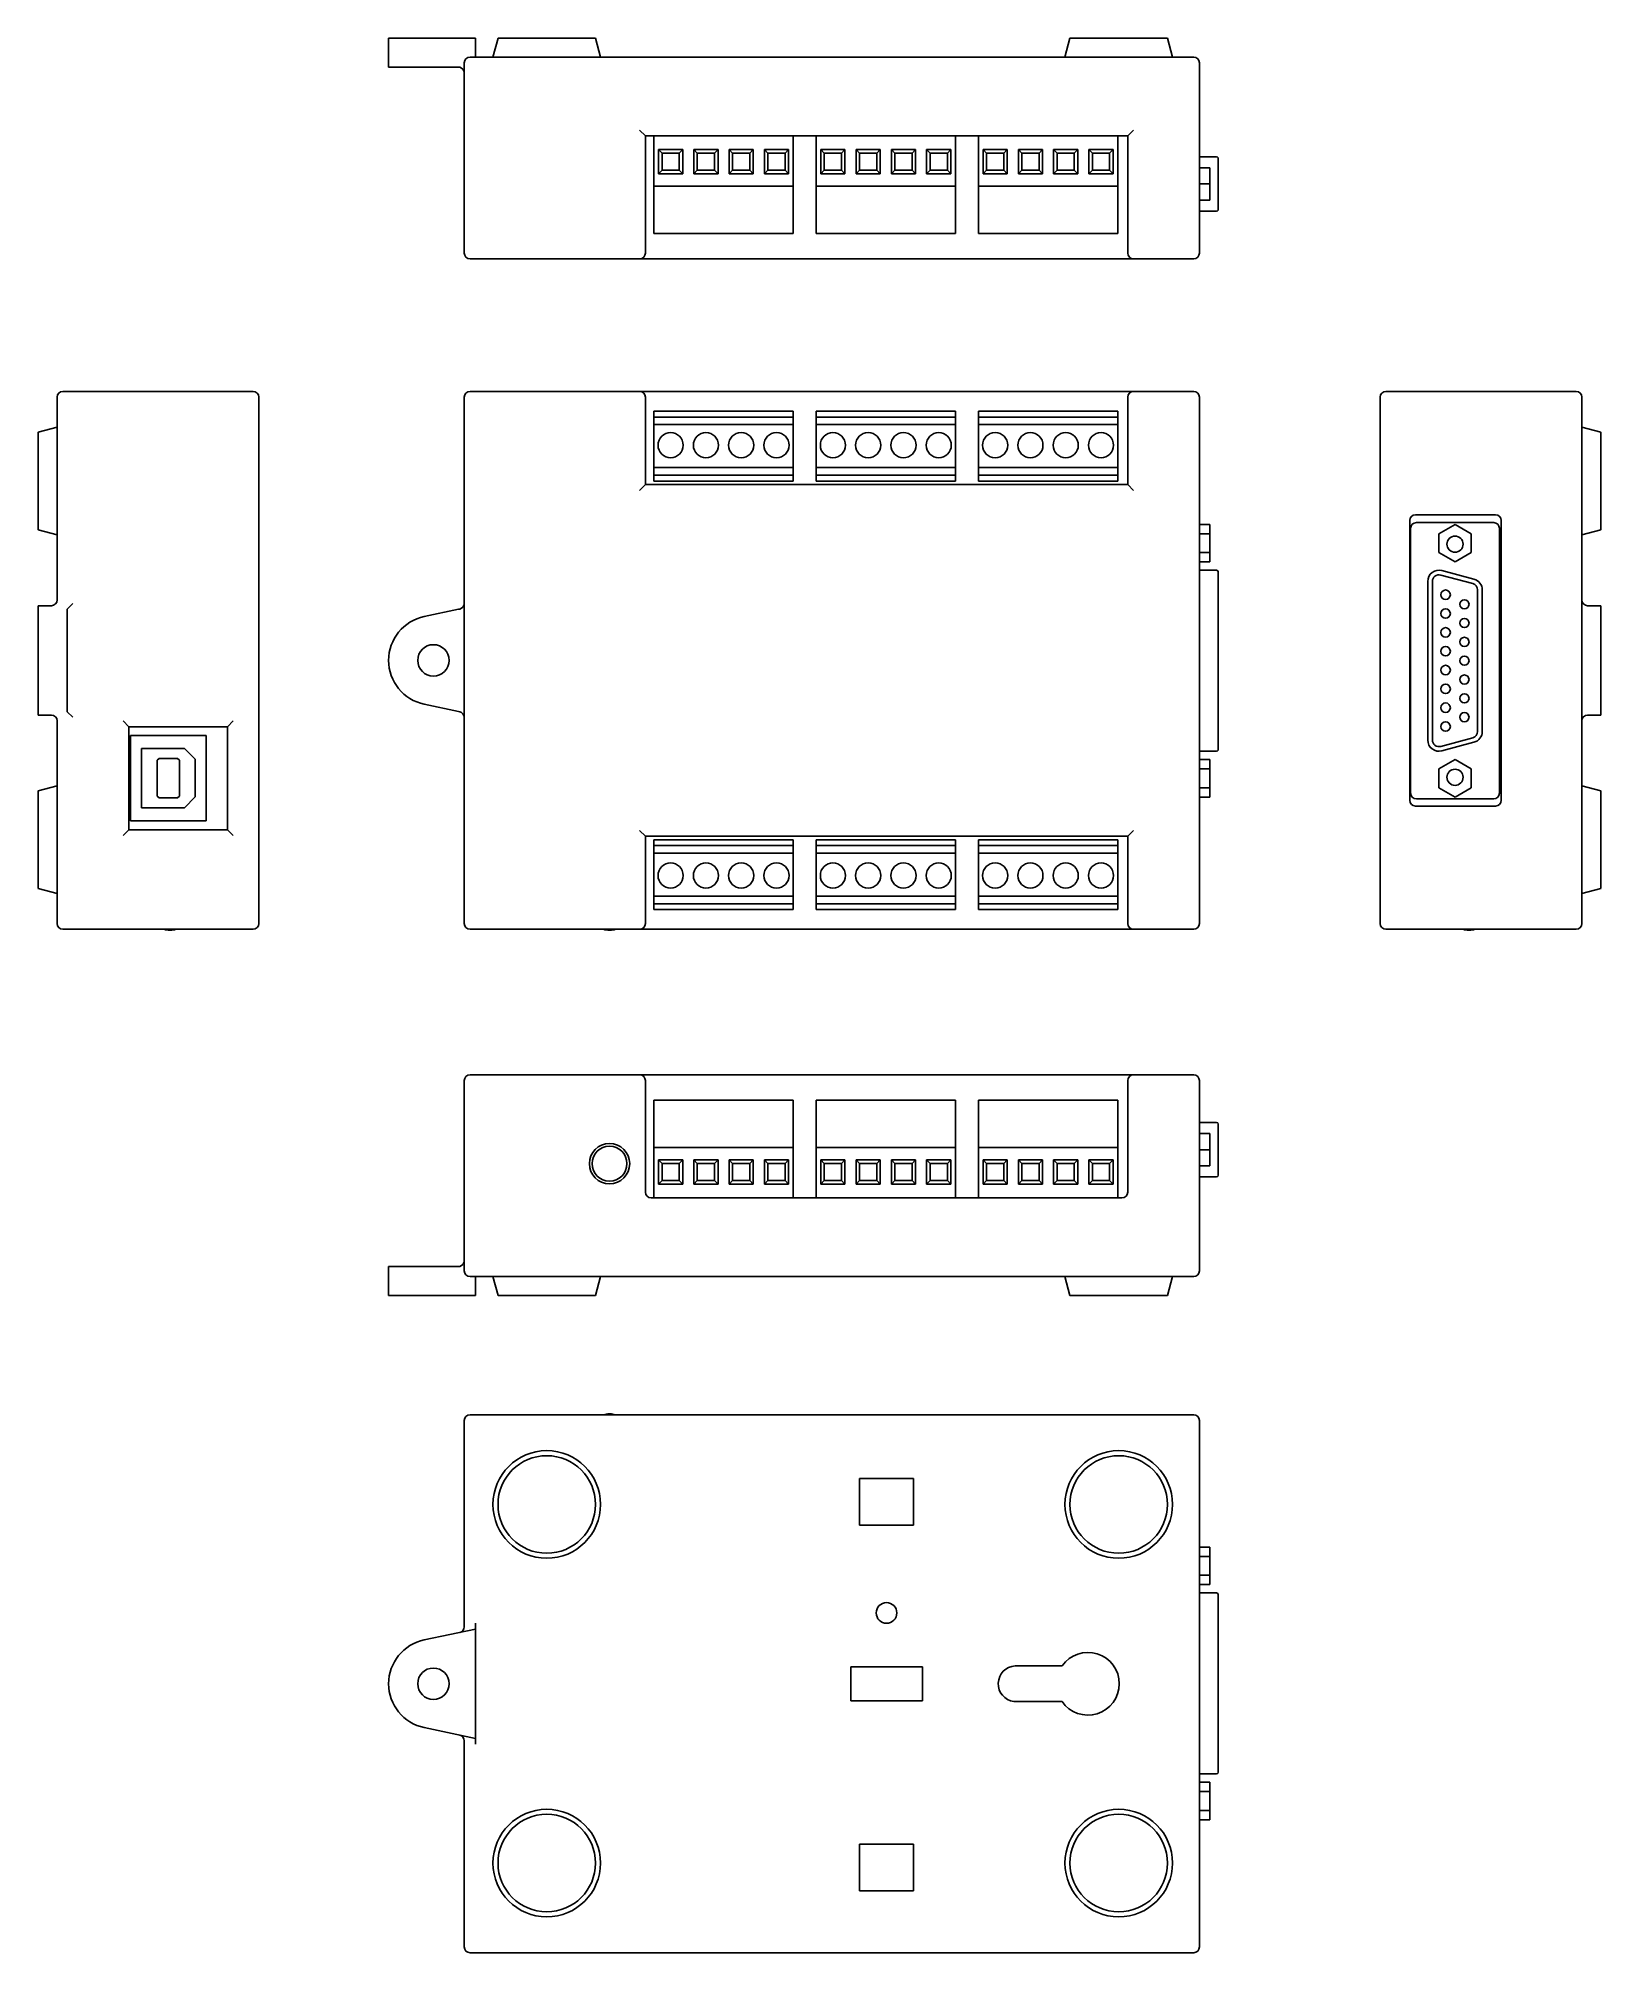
# Model space of a CAD drawing. Extents: x 6.4 to 15.1, y 1.3 to 12.
import ezdxf

# ---------------------------------------------------------------- set-up
doc = ezdxf.new("R2010")
doc.units = 0
doc.header["$MEASUREMENT"] = 0
doc.layers.get('0').update_dxf_attribs({"linetype": 'CONTINUOUS'})

msp = doc.modelspace()

# ---------------------------------------------------------------- linework, layer by layer
at = {"color": 7, "linetype": 'CONTINUOUS'}
for p, q in [((8.362436, 11.984712), (8.560895, 11.984712)), ((8.362436, 11.984712), (8.362436, 11.823712)), ((8.560895, 11.984712), (8.847436, 11.984712)), ((8.847436, 11.911712), (8.847436, 11.984712)), ((8.97257, 11.984712), (8.944436, 11.879712)), ((8.97257, 11.984712), (9.244436, 11.984712)), ((9.244436, 11.984712), (9.516301, 11.984712)), ((9.544436, 11.879712), (9.516301, 11.984712)), ((12.16257, 11.984712), (12.134436, 11.879712)), ((12.16257, 11.984712), (12.434436, 11.984712)), ((12.434436, 11.984712), (12.706301, 11.984712)), ((12.734436, 11.879712), (12.706301, 11.984712)), ((8.816436, 11.879712), (12.852436, 11.879712)), ((8.847436, 11.911712), (8.847436, 11.879712)), ((8.362436, 11.823712), (8.560895, 11.823712)), ((8.560895, 11.823712), (8.752436, 11.823712)), ((8.784436, 10.786712), (8.784436, 11.847712)), ((12.884436, 11.847712), (12.884436, 10.786712)), ((9.762436, 11.472712), (9.794436, 11.440712)), ((12.484436, 11.440712), (9.794436, 11.440712)), ((9.794436, 11.440712), (9.794436, 10.786712)), ((9.841436, 11.440712), (9.841436, 11.160712)), ((10.619436, 11.440712), (10.619436, 11.160712)), ((10.746436, 11.440712), (10.746436, 11.160712)), ((11.524436, 11.440712), (11.524436, 11.160712)), ((11.651436, 11.440712), (11.651436, 11.160712)), ((12.429436, 11.440712), (12.429436, 11.160712)), ((12.516436, 11.472712), (12.484436, 11.440712)), ((12.484436, 10.786712), (12.484436, 11.440712)), ((10.002736, 11.363712), (9.867736, 11.363712)), ((9.887321, 11.344127), (9.867736, 11.363712)), ((9.867736, 11.363712), (9.867736, 11.228712)), ((9.983151, 11.344127), (9.887321, 11.344127)), ((9.887321, 11.344127), (9.887321, 11.248297)), ((9.983151, 11.344127), (10.002736, 11.363712)), ((9.983151, 11.248297), (9.983151, 11.344127)), ((10.002736, 11.228712), (10.002736, 11.363712)), ((10.199536, 11.363712), (10.064536, 11.363712)), ((10.084121, 11.344127), (10.064536, 11.363712)), ((10.064536, 11.363712), (10.064536, 11.228712)), ((10.179951, 11.344127), (10.084121, 11.344127)), ((10.084121, 11.344127), (10.084121, 11.248297)), ((10.179951, 11.344127), (10.199536, 11.363712)), ((10.179951, 11.248297), (10.179951, 11.344127)), ((10.199536, 11.228712), (10.199536, 11.363712)), ((10.396336, 11.363712), (10.261336, 11.363712)), ((10.280921, 11.344127), (10.261336, 11.363712)), ((10.261336, 11.363712), (10.261336, 11.228712)), ((10.376751, 11.344127), (10.280921, 11.344127)), ((10.280921, 11.344127), (10.280921, 11.248297)), ((10.376751, 11.344127), (10.396336, 11.363712)), ((10.376751, 11.248297), (10.376751, 11.344127)), ((10.396336, 11.228712), (10.396336, 11.363712)), ((10.593136, 11.363712), (10.458136, 11.363712)), ((10.477721, 11.344127), (10.458136, 11.363712)), ((10.458136, 11.363712), (10.458136, 11.228712)), ((10.573551, 11.344127), (10.477721, 11.344127)), ((10.477721, 11.344127), (10.477721, 11.248297)), ((10.573551, 11.344127), (10.593136, 11.363712)), ((10.573551, 11.248297), (10.573551, 11.344127)), ((10.593136, 11.228712), (10.593136, 11.363712)), ((10.792321, 11.344127), (10.772736, 11.363712)), ((10.907736, 11.363712), (10.772736, 11.363712)), ((10.772736, 11.363712), (10.772736, 11.228712)), ((10.888151, 11.344127), (10.792321, 11.344127)), ((10.792321, 11.344127), (10.792321, 11.248297)), ((10.888151, 11.344127), (10.907736, 11.363712)), ((10.888151, 11.248297), (10.888151, 11.344127)), ((10.907736, 11.228712), (10.907736, 11.363712)), ((11.104536, 11.363712), (10.969536, 11.363712)), ((10.989121, 11.344127), (10.969536, 11.363712)), ((10.969536, 11.363712), (10.969536, 11.228712)), ((11.084951, 11.344127), (10.989121, 11.344127)), ((10.989121, 11.344127), (10.989121, 11.248297)), ((11.084951, 11.344127), (11.104536, 11.363712)), ((11.084951, 11.248297), (11.084951, 11.344127)), ((11.104536, 11.228712), (11.104536, 11.363712)), ((11.301336, 11.363712), (11.166336, 11.363712)), ((11.185921, 11.344127), (11.166336, 11.363712)), ((11.166336, 11.363712), (11.166336, 11.228712)), ((11.281751, 11.344127), (11.185921, 11.344127)), ((11.185921, 11.344127), (11.185921, 11.248297)), ((11.281751, 11.344127), (11.301336, 11.363712)), ((11.281751, 11.248297), (11.281751, 11.344127)), ((11.301336, 11.228712), (11.301336, 11.363712)), ((11.498136, 11.363712), (11.363136, 11.363712)), ((11.382721, 11.344127), (11.363136, 11.363712)), ((11.363136, 11.363712), (11.363136, 11.228712)), ((11.478551, 11.344127), (11.382721, 11.344127)), ((11.382721, 11.344127), (11.382721, 11.248297)), ((11.478551, 11.344127), (11.498136, 11.363712)), ((11.478551, 11.248297), (11.478551, 11.344127)), ((11.498136, 11.228712), (11.498136, 11.363712)), ((11.697321, 11.344127), (11.677736, 11.363712)), ((11.812736, 11.363712), (11.677736, 11.363712)), ((11.677736, 11.363712), (11.677736, 11.228712)), ((11.793151, 11.344127), (11.697321, 11.344127)), ((11.697321, 11.344127), (11.697321, 11.248297)), ((11.793151, 11.344127), (11.812736, 11.363712)), ((11.793151, 11.248297), (11.793151, 11.344127)), ((11.812736, 11.228712), (11.812736, 11.363712)), ((11.894121, 11.344127), (11.874536, 11.363712)), ((12.009536, 11.363712), (11.874536, 11.363712)), ((11.874536, 11.363712), (11.874536, 11.228712)), ((11.989951, 11.344127), (11.894121, 11.344127)), ((11.894121, 11.344127), (11.894121, 11.248297)), ((11.989951, 11.344127), (12.009536, 11.363712)), ((11.989951, 11.248297), (11.989951, 11.344127)), ((12.009536, 11.228712), (12.009536, 11.363712)), ((12.090921, 11.344127), (12.071336, 11.363712)), ((12.206336, 11.363712), (12.071336, 11.363712)), ((12.071336, 11.363712), (12.071336, 11.228712)), ((12.090921, 11.344127), (12.090921, 11.248297)), ((12.186751, 11.344127), (12.090921, 11.344127)), ((12.186751, 11.344127), (12.206336, 11.363712)), ((12.186751, 11.248297), (12.186751, 11.344127)), ((12.206336, 11.228712), (12.206336, 11.363712)), ((12.403136, 11.363712), (12.268136, 11.363712)), ((12.287721, 11.344127), (12.268136, 11.363712)), ((12.268136, 11.363712), (12.268136, 11.228712)), ((12.383551, 11.344127), (12.287721, 11.344127)), ((12.287721, 11.344127), (12.287721, 11.248297)), ((12.383551, 11.344127), (12.403136, 11.363712)), ((12.383551, 11.248297), (12.383551, 11.344127)), ((12.403136, 11.228712), (12.403136, 11.363712)), ((12.884436, 11.324212), (12.979436, 11.324212)), ((9.887321, 11.248297), (9.867736, 11.228712)), ((9.867736, 11.228712), (10.002736, 11.228712)), ((9.887321, 11.248297), (9.983151, 11.248297)), ((9.983151, 11.248297), (10.002736, 11.228712)), ((10.084121, 11.248297), (10.064536, 11.228712)), ((10.064536, 11.228712), (10.199536, 11.228712)), ((10.084121, 11.248297), (10.179951, 11.248297)), ((10.179951, 11.248297), (10.199536, 11.228712)), ((10.280921, 11.248297), (10.261336, 11.228712)), ((10.261336, 11.228712), (10.396336, 11.228712)), ((10.280921, 11.248297), (10.376751, 11.248297)), ((10.376751, 11.248297), (10.396336, 11.228712)), ((10.477721, 11.248297), (10.458136, 11.228712)), ((10.458136, 11.228712), (10.593136, 11.228712)), ((10.477721, 11.248297), (10.573551, 11.248297)), ((10.573551, 11.248297), (10.593136, 11.228712)), ((10.792321, 11.248297), (10.772736, 11.228712)), ((10.772736, 11.228712), (10.907736, 11.228712)), ((10.792321, 11.248297), (10.888151, 11.248297)), ((10.888151, 11.248297), (10.907736, 11.228712)), ((10.989121, 11.248297), (10.969536, 11.228712)), ((10.969536, 11.228712), (11.104536, 11.228712)), ((10.989121, 11.248297), (11.084951, 11.248297)), ((11.084951, 11.248297), (11.104536, 11.228712)), ((11.185921, 11.248297), (11.166336, 11.228712)), ((11.166336, 11.228712), (11.301336, 11.228712)), ((11.185921, 11.248297), (11.281751, 11.248297)), ((11.281751, 11.248297), (11.301336, 11.228712)), ((11.382721, 11.248297), (11.363136, 11.228712)), ((11.363136, 11.228712), (11.498136, 11.228712)), ((11.382721, 11.248297), (11.478551, 11.248297)), ((11.478551, 11.248297), (11.498136, 11.228712)), ((11.697321, 11.248297), (11.677736, 11.228712)), ((11.677736, 11.228712), (11.812736, 11.228712)), ((11.697321, 11.248297), (11.793151, 11.248297)), ((11.793151, 11.248297), (11.812736, 11.228712)), ((11.894121, 11.248297), (11.874536, 11.228712)), ((11.874536, 11.228712), (12.009536, 11.228712)), ((11.894121, 11.248297), (11.989951, 11.248297)), ((11.989951, 11.248297), (12.009536, 11.228712)), ((12.090921, 11.248297), (12.071336, 11.228712)), ((12.071336, 11.228712), (12.206336, 11.228712)), ((12.090921, 11.248297), (12.186751, 11.248297)), ((12.186751, 11.248297), (12.206336, 11.228712)), ((12.287721, 11.248297), (12.268136, 11.228712)), ((12.268136, 11.228712), (12.403136, 11.228712)), ((12.287721, 11.248297), (12.383551, 11.248297)), ((12.383551, 11.248297), (12.403136, 11.228712)), ((12.942436, 11.262712), (12.884436, 11.262712)), ((12.942436, 11.262712), (12.942436, 11.172212)), ((12.989436, 11.314212), (12.989436, 11.2753)), ((12.989436, 11.2753), (12.989436, 11.0963)), ((9.841436, 11.160712), (9.841436, 10.896712)), ((10.619436, 11.160712), (9.841436, 11.160712)), ((10.619436, 11.160712), (10.619436, 10.896712)), ((11.524436, 11.160712), (10.746436, 11.160712)), ((10.746436, 11.160712), (10.746436, 10.896712)), ((11.524436, 11.160712), (11.524436, 10.896712)), ((11.651436, 11.160712), (11.651436, 10.896712)), ((12.429436, 11.160712), (11.651436, 11.160712)), ((12.429436, 11.160712), (12.429436, 10.896712)), ((12.942436, 11.172212), (12.884436, 11.172212)), ((12.942436, 11.172212), (12.942436, 11.081712)), ((12.942436, 11.081712), (12.884436, 11.081712)), ((12.979436, 11.020212), (12.884436, 11.020212)), ((12.989436, 11.0963), (12.989436, 11.030212)), ((10.619436, 10.896712), (9.841436, 10.896712)), ((11.524436, 10.896712), (10.746436, 10.896712)), ((12.429436, 10.896712), (11.651436, 10.896712)), ((9.762436, 10.754712), (8.816436, 10.754712)), ((12.516436, 10.754712), (9.762436, 10.754712)), ((12.852436, 10.754712), (12.516436, 10.754712)), ((6.513652, 8.846536), (6.513652, 9.983365)), ((6.545652, 10.015365), (7.606652, 10.015365)), ((6.920652, 10.015365), (7.606652, 10.015365)), ((7.638652, 9.983365), (7.638652, 7.047365)), ((7.638652, 9.983365), (7.638652, 9.463365)), ((8.784436, 7.047365), (8.784436, 9.983365)), ((8.816436, 10.015365), (9.762436, 10.015365)), ((9.762436, 10.015365), (12.516436, 10.015365)), ((9.794436, 9.983365), (9.794436, 9.495365)), ((12.484436, 9.495365), (12.484436, 9.983365)), ((12.516436, 10.015365), (12.852436, 10.015365)), ((12.884436, 9.983365), (12.884436, 7.047365)), ((13.892472, 7.047365), (13.892472, 9.983365)), ((13.892472, 9.463365), (13.892472, 9.983365)), ((13.924472, 10.015365), (14.610472, 10.015365)), ((13.924472, 10.015365), (14.985472, 10.015365)), ((15.017472, 9.983365), (15.017472, 7.047365)), ((10.619436, 9.904365), (9.841436, 9.904365)), ((9.841436, 9.904365), (9.841436, 9.872365)), ((10.619436, 9.872365), (9.841436, 9.872365)), ((9.841436, 9.872365), (9.841436, 9.830365)), ((9.841436, 9.830365), (9.841436, 9.590365)), ((10.619436, 9.830365), (9.841436, 9.830365)), ((10.619436, 9.904365), (10.619436, 9.872365)), ((10.619436, 9.872365), (10.619436, 9.830365)), ((10.619436, 9.830365), (10.619436, 9.590365)), ((11.524436, 9.904365), (10.746436, 9.904365)), ((10.746436, 9.904365), (10.746436, 9.872365)), ((11.524436, 9.872365), (10.746436, 9.872365)), ((10.746436, 9.872365), (10.746436, 9.830365)), ((11.524436, 9.830365), (10.746436, 9.830365)), ((10.746436, 9.830365), (10.746436, 9.590365)), ((11.524436, 9.904365), (11.524436, 9.872365)), ((11.524436, 9.872365), (11.524436, 9.830365)), ((11.524436, 9.830365), (11.524436, 9.590365)), ((12.429436, 9.904365), (11.651436, 9.904365)), ((11.651436, 9.904365), (11.651436, 9.872365)), ((12.429436, 9.872365), (11.651436, 9.872365)), ((11.651436, 9.872365), (11.651436, 9.830365)), ((11.651436, 9.830365), (11.651436, 9.590365)), ((12.429436, 9.830365), (11.651436, 9.830365)), ((12.429436, 9.904365), (12.429436, 9.872365)), ((12.429436, 9.872365), (12.429436, 9.830365)), ((12.429436, 9.830365), (12.429436, 9.590365)), ((6.513652, 9.815365), (6.408652, 9.78723)), ((6.408652, 9.243499), (6.408652, 9.78723)), ((15.122472, 9.78723), (15.017472, 9.815365)), ((15.122472, 9.78723), (15.122472, 9.243499)), ((10.619436, 9.590365), (9.841436, 9.590365)), ((9.841436, 9.590365), (9.841436, 9.547365)), ((10.619436, 9.547365), (9.841436, 9.547365)), ((9.841436, 9.547365), (9.841436, 9.515365)), ((10.619436, 9.515365), (9.841436, 9.515365)), ((10.619436, 9.590365), (10.619436, 9.547365)), ((10.619436, 9.547365), (10.619436, 9.515365)), ((11.524436, 9.590365), (10.746436, 9.590365)), ((10.746436, 9.590365), (10.746436, 9.547365)), ((11.524436, 9.547365), (10.746436, 9.547365)), ((10.746436, 9.547365), (10.746436, 9.515365)), ((11.524436, 9.515365), (10.746436, 9.515365)), ((11.524436, 9.590365), (11.524436, 9.547365)), ((11.524436, 9.547365), (11.524436, 9.515365)), ((12.429436, 9.590365), (11.651436, 9.590365)), ((11.651436, 9.590365), (11.651436, 9.547365)), ((12.429436, 9.547365), (11.651436, 9.547365)), ((11.651436, 9.547365), (11.651436, 9.515365)), ((12.429436, 9.515365), (11.651436, 9.515365)), ((12.429436, 9.590365), (12.429436, 9.547365)), ((12.429436, 9.547365), (12.429436, 9.515365)), ((9.794436, 9.495365), (9.762436, 9.463365)), ((9.794436, 9.495365), (12.484436, 9.495365)), ((12.484436, 9.495365), (12.516436, 9.463365)), ((14.057472, 9.295865), (14.057472, 7.734865)), ((14.535472, 9.327865), (14.089472, 9.327865)), ((14.567472, 7.734865), (14.567472, 9.295865)), ((6.408652, 9.243499), (6.513652, 9.215365)), ((12.942436, 9.273865), (12.884436, 9.273865)), ((12.942436, 9.221615), (12.884436, 9.221615)), ((12.942436, 9.273865), (12.942436, 9.221615)), ((12.942436, 9.221615), (12.942436, 9.117115)), ((14.062472, 9.251865), (14.062472, 7.774865)), ((14.525472, 9.283865), (14.094472, 9.283865)), ((14.309972, 9.273865), (14.219472, 9.221615)), ((14.219472, 9.221615), (14.219472, 9.117115)), ((14.400472, 9.221615), (14.309972, 9.273865)), ((14.400472, 9.117115), (14.400472, 9.221615)), ((14.557472, 7.774865), (14.557472, 9.251865)), ((15.017472, 9.215365), (15.122472, 9.243499)), ((12.942436, 9.117115), (12.884436, 9.117115)), ((12.942436, 9.117115), (12.942436, 9.064864)), ((14.219472, 9.117115), (14.309972, 9.064864)), ((14.309972, 9.064864), (14.400472, 9.117115)), ((12.942436, 9.064864), (12.884436, 9.064864)), ((12.979436, 9.018413), (12.884436, 9.018413)), ((12.989436, 9.008413), (12.989436, 8.955913)), ((14.408919, 8.943207), (14.229919, 8.991169)), ((14.236649, 9.016284), (14.415649, 8.968321)), ((12.989436, 8.955913), (12.989436, 8.070816)), ((14.157972, 8.070816), (14.157972, 8.955913)), ((14.183972, 8.955913), (14.183972, 8.070816)), ((14.435972, 8.118779), (14.435972, 8.90795)), ((14.461972, 8.90795), (14.461972, 8.118779)), ((6.408652, 8.759994), (6.408652, 8.820365)), ((6.481652, 8.820365), (6.408652, 8.820365)), ((6.408652, 8.270735), (6.408652, 8.759994)), ((6.569652, 8.759994), (6.569652, 8.800349)), ((6.569652, 8.270735), (6.569652, 8.759994)), ((6.601652, 8.833052), (6.570339, 8.801739)), ((8.560895, 8.759994), (8.752436, 8.800349)), ((8.752436, 8.800349), (8.759033, 8.801739)), ((15.049472, 8.820365), (15.122472, 8.820365)), ((15.122472, 8.820365), (15.122472, 8.210365)), ((6.408652, 8.210365), (6.408652, 8.270735)), ((6.569652, 8.23038), (6.569652, 8.270735)), ((6.601652, 8.197678), (6.570339, 8.22899)), ((8.752436, 8.23038), (8.560895, 8.270735)), ((8.759033, 8.22899), (8.752436, 8.23038)), ((6.481652, 8.210365), (6.408652, 8.210365)), ((6.513652, 7.047365), (6.513652, 8.184194)), ((6.913652, 8.145365), (6.881652, 8.177365)), ((6.913652, 8.145365), (6.913652, 7.570365)), ((7.463652, 8.145365), (6.913652, 8.145365)), ((7.495652, 8.177365), (7.463652, 8.145365)), ((7.463652, 7.570365), (7.463652, 8.145365)), ((15.049472, 8.210365), (15.122472, 8.210365)), ((6.923652, 8.096743), (6.923652, 7.620365)), ((7.344912, 8.096743), (6.923652, 8.096743)), ((6.984152, 8.023743), (6.984152, 7.693743)), ((7.224152, 8.023743), (6.984152, 8.023743)), ((7.224152, 8.023743), (7.284152, 7.963743)), ((7.344912, 7.620365), (7.344912, 8.096743)), ((12.884436, 8.008316), (12.979436, 8.008316)), ((12.989436, 8.070816), (12.989436, 8.018316)), ((14.229919, 8.03556), (14.408919, 8.083523)), ((14.415649, 8.058409), (14.236649, 8.010446)), ((7.082152, 7.968743), (7.072152, 7.958743)), ((7.072152, 7.958743), (7.072152, 7.75827)), ((7.185774, 7.968743), (7.082152, 7.968743)), ((7.195774, 7.958743), (7.185774, 7.968743)), ((7.195774, 7.75827), (7.195774, 7.958743)), ((7.284152, 7.753743), (7.284152, 7.963743)), ((12.942436, 7.961865), (12.884436, 7.961865)), ((12.942436, 7.909615), (12.884436, 7.909615)), ((12.942436, 7.961865), (12.942436, 7.909615)), ((12.942436, 7.909615), (12.942436, 7.805115)), ((14.309972, 7.961865), (14.219472, 7.909615)), ((14.219472, 7.909615), (14.219472, 7.805115)), ((14.400472, 7.909615), (14.309972, 7.961865)), ((14.400472, 7.805115), (14.400472, 7.909615)), ((6.513652, 7.815365), (6.408652, 7.78723)), ((12.942436, 7.805115), (12.884436, 7.805115)), ((12.942436, 7.805115), (12.942436, 7.752864)), ((14.219472, 7.805115), (14.309972, 7.752864)), ((14.309972, 7.752864), (14.400472, 7.805115)), ((15.122472, 7.78723), (15.017472, 7.815365)), ((6.408652, 7.243499), (6.408652, 7.78723)), ((6.984152, 7.693743), (7.224152, 7.693743)), ((7.072152, 7.75827), (7.082152, 7.74827)), ((7.082152, 7.74827), (7.185774, 7.74827)), ((7.185774, 7.74827), (7.195774, 7.75827)), ((7.284152, 7.753743), (7.224152, 7.693743)), ((12.942436, 7.752864), (12.884436, 7.752864)), ((14.089472, 7.702865), (14.535472, 7.702865)), ((14.094472, 7.742865), (14.525472, 7.742865)), ((15.122472, 7.78723), (15.122472, 7.243499)), ((6.923652, 7.620365), (7.344912, 7.620365)), ((6.913652, 7.570365), (6.881652, 7.538365)), ((6.913652, 7.570365), (7.463652, 7.570365)), ((7.495652, 7.538365), (7.463652, 7.570365)), ((7.638652, 7.567365), (7.638652, 7.047365)), ((9.762436, 7.567365), (9.794436, 7.535365)), ((12.484436, 7.535365), (9.794436, 7.535365)), ((9.794436, 7.535365), (9.794436, 7.047365)), ((9.841436, 7.515365), (10.619436, 7.515365)), ((9.841436, 7.483365), (9.841436, 7.515365)), ((9.841436, 7.483365), (10.619436, 7.483365)), ((9.841436, 7.440365), (9.841436, 7.483365)), ((10.619436, 7.483365), (10.619436, 7.515365)), ((10.619436, 7.440365), (10.619436, 7.483365)), ((10.746436, 7.515365), (11.524436, 7.515365)), ((10.746436, 7.483365), (10.746436, 7.515365)), ((10.746436, 7.483365), (11.524436, 7.483365)), ((10.746436, 7.440365), (10.746436, 7.483365)), ((11.524436, 7.483365), (11.524436, 7.515365)), ((11.524436, 7.440365), (11.524436, 7.483365)), ((11.651436, 7.515365), (12.429436, 7.515365)), ((11.651436, 7.483365), (11.651436, 7.515365)), ((11.651436, 7.483365), (12.429436, 7.483365)), ((11.651436, 7.440365), (11.651436, 7.483365)), ((12.429436, 7.483365), (12.429436, 7.515365)), ((12.429436, 7.440365), (12.429436, 7.483365)), ((12.516436, 7.567365), (12.484436, 7.535365)), ((12.484436, 7.047365), (12.484436, 7.535365)), ((13.892472, 7.047365), (13.892472, 7.567365)), ((9.841436, 7.440365), (10.619436, 7.440365)), ((9.841436, 7.200365), (9.841436, 7.440365)), ((10.619436, 7.200365), (10.619436, 7.440365)), ((10.746436, 7.440365), (11.524436, 7.440365)), ((10.746436, 7.200365), (10.746436, 7.440365)), ((11.524436, 7.200365), (11.524436, 7.440365)), ((11.651436, 7.440365), (12.429436, 7.440365)), ((11.651436, 7.200365), (11.651436, 7.440365)), ((12.429436, 7.200365), (12.429436, 7.440365)), ((6.408652, 7.243499), (6.513652, 7.215365)), ((9.841436, 7.158365), (9.841436, 7.200365)), ((9.841436, 7.200365), (10.619436, 7.200365)), ((9.841436, 7.158365), (10.619436, 7.158365)), ((9.841436, 7.126365), (9.841436, 7.158365)), ((10.619436, 7.158365), (10.619436, 7.200365)), ((10.619436, 7.126365), (10.619436, 7.158365)), ((10.746436, 7.200365), (11.524436, 7.200365)), ((10.746436, 7.158365), (10.746436, 7.200365)), ((10.746436, 7.158365), (11.524436, 7.158365)), ((10.746436, 7.126365), (10.746436, 7.158365)), ((11.524436, 7.158365), (11.524436, 7.200365)), ((11.524436, 7.126365), (11.524436, 7.158365)), ((11.651436, 7.158365), (11.651436, 7.200365)), ((11.651436, 7.200365), (12.429436, 7.200365)), ((11.651436, 7.158365), (12.429436, 7.158365)), ((11.651436, 7.126365), (11.651436, 7.158365)), ((12.429436, 7.158365), (12.429436, 7.200365)), ((12.429436, 7.126365), (12.429436, 7.158365)), ((15.017472, 7.215365), (15.122472, 7.243499)), ((9.841436, 7.126365), (10.619436, 7.126365)), ((10.746436, 7.126365), (11.524436, 7.126365)), ((11.651436, 7.126365), (12.429436, 7.126365)), ((7.606652, 7.015365), (6.545652, 7.015365)), ((6.920652, 7.015365), (6.984652, 7.015365)), ((7.145853, 7.010365), (7.140853, 7.010365)), ((7.606652, 7.015365), (7.176267, 7.015365)), ((9.762436, 7.015365), (8.816436, 7.015365)), ((9.594436, 7.010365), (9.591936, 7.010365)), ((9.596936, 7.010365), (9.594436, 7.010365)), ((9.762436, 7.015365), (9.826436, 7.015365)), ((12.452436, 7.015365), (9.826436, 7.015365)), ((12.452436, 7.015365), (12.516436, 7.015365)), ((12.852436, 7.015365), (12.516436, 7.015365)), ((14.546472, 7.015365), (13.924472, 7.015365)), ((14.985472, 7.015365), (13.924472, 7.015365)), ((14.390272, 7.010365), (14.385272, 7.010365)), ((14.546472, 7.015365), (14.610472, 7.015365)), ((8.816436, 6.203797), (9.762436, 6.203797)), ((9.762436, 6.203797), (12.516436, 6.203797)), ((12.516436, 6.203797), (12.852436, 6.203797)), ((8.784436, 5.110797), (8.784436, 6.171797)), ((9.794436, 6.171797), (9.794436, 5.549797)), ((12.484436, 5.549797), (12.484436, 6.171797)), ((12.884436, 6.171797), (12.884436, 5.110797)), ((9.841436, 5.797797), (9.841436, 6.061797)), ((9.841436, 6.061797), (10.619436, 6.061797)), ((10.619436, 5.797797), (10.619436, 6.061797)), ((10.746436, 6.061797), (11.524436, 6.061797)), ((10.746436, 5.797797), (10.746436, 6.061797)), ((11.524436, 5.797797), (11.524436, 6.061797)), ((11.651436, 5.797797), (11.651436, 6.061797)), ((11.651436, 6.061797), (12.429436, 6.061797)), ((12.429436, 5.797797), (12.429436, 6.061797)), ((12.884436, 5.938297), (12.979436, 5.938297)), ((12.942436, 5.876797), (12.884436, 5.876797)), ((12.942436, 5.876797), (12.942436, 5.786297)), ((12.989436, 5.928297), (12.989436, 5.862209)), ((9.841436, 5.797797), (10.619436, 5.797797)), ((9.841436, 5.517797), (9.841436, 5.797797)), ((10.619436, 5.517797), (10.619436, 5.797797)), ((10.746436, 5.797797), (11.524436, 5.797797)), ((10.746436, 5.517797), (10.746436, 5.797797)), ((11.524436, 5.517797), (11.524436, 5.797797)), ((11.651436, 5.797797), (12.429436, 5.797797)), ((11.651436, 5.517797), (11.651436, 5.797797)), ((12.429436, 5.517797), (12.429436, 5.797797)), ((12.942436, 5.786297), (12.884436, 5.786297)), ((12.942436, 5.786297), (12.942436, 5.695797)), ((12.989436, 5.862209), (12.989436, 5.683209)), ((10.002736, 5.729797), (9.867736, 5.729797)), ((9.887321, 5.710212), (9.867736, 5.729797)), ((9.867736, 5.729797), (9.867736, 5.594797)), ((9.983151, 5.710212), (9.887321, 5.710212)), ((9.887321, 5.710212), (9.887321, 5.614382)), ((9.983151, 5.710212), (10.002736, 5.729797)), ((9.983151, 5.614382), (9.983151, 5.710212)), ((10.002736, 5.594797), (10.002736, 5.729797)), ((10.199536, 5.729797), (10.064536, 5.729797)), ((10.084121, 5.710212), (10.064536, 5.729797)), ((10.064536, 5.729797), (10.064536, 5.594797)), ((10.179951, 5.710212), (10.084121, 5.710212)), ((10.084121, 5.710212), (10.084121, 5.614382)), ((10.179951, 5.710212), (10.199536, 5.729797)), ((10.179951, 5.614382), (10.179951, 5.710212)), ((10.199536, 5.594797), (10.199536, 5.729797)), ((10.396336, 5.729797), (10.261336, 5.729797)), ((10.280921, 5.710212), (10.261336, 5.729797)), ((10.261336, 5.729797), (10.261336, 5.594797)), ((10.376751, 5.710212), (10.280921, 5.710212)), ((10.280921, 5.710212), (10.280921, 5.614382)), ((10.376751, 5.710212), (10.396336, 5.729797)), ((10.376751, 5.614382), (10.376751, 5.710212)), ((10.396336, 5.594797), (10.396336, 5.729797)), ((10.593136, 5.729797), (10.458136, 5.729797)), ((10.477721, 5.710212), (10.458136, 5.729797)), ((10.458136, 5.729797), (10.458136, 5.594797)), ((10.573551, 5.710212), (10.477721, 5.710212)), ((10.477721, 5.710212), (10.477721, 5.614382)), ((10.573551, 5.710212), (10.593136, 5.729797)), ((10.573551, 5.614382), (10.573551, 5.710212)), ((10.593136, 5.594797), (10.593136, 5.729797)), ((10.792321, 5.710212), (10.772736, 5.729797)), ((10.907736, 5.729797), (10.772736, 5.729797)), ((10.772736, 5.729797), (10.772736, 5.594797)), ((10.888151, 5.710212), (10.792321, 5.710212)), ((10.792321, 5.710212), (10.792321, 5.614382)), ((10.888151, 5.710212), (10.907736, 5.729797)), ((10.888151, 5.614382), (10.888151, 5.710212)), ((10.907736, 5.594797), (10.907736, 5.729797)), ((11.104536, 5.729797), (10.969536, 5.729797)), ((10.989121, 5.710212), (10.969536, 5.729797)), ((10.969536, 5.729797), (10.969536, 5.594797)), ((11.084951, 5.710212), (10.989121, 5.710212)), ((10.989121, 5.710212), (10.989121, 5.614382)), ((11.084951, 5.710212), (11.104536, 5.729797)), ((11.084951, 5.614382), (11.084951, 5.710212)), ((11.104536, 5.594797), (11.104536, 5.729797)), ((11.301336, 5.729797), (11.166336, 5.729797)), ((11.185921, 5.710212), (11.166336, 5.729797)), ((11.166336, 5.729797), (11.166336, 5.594797)), ((11.281751, 5.710212), (11.185921, 5.710212)), ((11.185921, 5.710212), (11.185921, 5.614382)), ((11.281751, 5.710212), (11.301336, 5.729797)), ((11.281751, 5.614382), (11.281751, 5.710212)), ((11.301336, 5.594797), (11.301336, 5.729797)), ((11.498136, 5.729797), (11.363136, 5.729797)), ((11.363136, 5.729797), (11.363136, 5.594797)), ((11.382721, 5.710212), (11.363136, 5.729797)), ((11.478551, 5.710212), (11.382721, 5.710212)), ((11.382721, 5.710212), (11.382721, 5.614382)), ((11.478551, 5.710212), (11.498136, 5.729797)), ((11.478551, 5.614382), (11.478551, 5.710212)), ((11.498136, 5.594797), (11.498136, 5.729797)), ((11.697321, 5.710212), (11.677736, 5.729797)), ((11.677736, 5.729797), (11.677736, 5.594797)), ((11.812736, 5.729797), (11.677736, 5.729797)), ((11.793151, 5.710212), (11.697321, 5.710212)), ((11.697321, 5.710212), (11.697321, 5.614382)), ((11.793151, 5.710212), (11.812736, 5.729797)), ((11.793151, 5.614382), (11.793151, 5.710212)), ((11.812736, 5.594797), (11.812736, 5.729797)), ((11.894121, 5.710212), (11.874536, 5.729797)), ((11.874536, 5.729797), (11.874536, 5.594797)), ((12.009536, 5.729797), (11.874536, 5.729797)), ((11.989951, 5.710212), (11.894121, 5.710212)), ((11.894121, 5.710212), (11.894121, 5.614382)), ((11.989951, 5.710212), (12.009536, 5.729797)), ((11.989951, 5.614382), (11.989951, 5.710212)), ((12.009536, 5.594797), (12.009536, 5.729797)), ((12.090921, 5.710212), (12.071336, 5.729797)), ((12.206336, 5.729797), (12.071336, 5.729797)), ((12.071336, 5.729797), (12.071336, 5.594797)), ((12.090921, 5.710212), (12.090921, 5.614382)), ((12.186751, 5.710212), (12.090921, 5.710212)), ((12.186751, 5.710212), (12.206336, 5.729797)), ((12.186751, 5.614382), (12.186751, 5.710212)), ((12.206336, 5.594797), (12.206336, 5.729797)), ((12.403136, 5.729797), (12.268136, 5.729797)), ((12.268136, 5.729797), (12.268136, 5.594797)), ((12.287721, 5.710212), (12.268136, 5.729797)), ((12.383551, 5.710212), (12.287721, 5.710212)), ((12.287721, 5.710212), (12.287721, 5.614382)), ((12.383551, 5.710212), (12.403136, 5.729797)), ((12.383551, 5.614382), (12.383551, 5.710212)), ((12.403136, 5.594797), (12.403136, 5.729797)), ((12.942436, 5.695797), (12.884436, 5.695797)), ((12.989436, 5.683209), (12.989436, 5.644297)), ((9.887321, 5.614382), (9.867736, 5.594797)), ((9.867736, 5.594797), (10.002736, 5.594797)), ((9.887321, 5.614382), (9.983151, 5.614382)), ((9.983151, 5.614382), (10.002736, 5.594797)), ((10.084121, 5.614382), (10.064536, 5.594797)), ((10.064536, 5.594797), (10.199536, 5.594797)), ((10.084121, 5.614382), (10.179951, 5.614382)), ((10.179951, 5.614382), (10.199536, 5.594797)), ((10.280921, 5.614382), (10.261336, 5.594797)), ((10.261336, 5.594797), (10.396336, 5.594797)), ((10.280921, 5.614382), (10.376751, 5.614382)), ((10.376751, 5.614382), (10.396336, 5.594797)), ((10.477721, 5.614382), (10.458136, 5.594797)), ((10.458136, 5.594797), (10.593136, 5.594797)), ((10.477721, 5.614382), (10.573551, 5.614382)), ((10.573551, 5.614382), (10.593136, 5.594797)), ((10.792321, 5.614382), (10.772736, 5.594797)), ((10.772736, 5.594797), (10.907736, 5.594797)), ((10.792321, 5.614382), (10.888151, 5.614382)), ((10.888151, 5.614382), (10.907736, 5.594797)), ((10.989121, 5.614382), (10.969536, 5.594797)), ((10.969536, 5.594797), (11.104536, 5.594797)), ((10.989121, 5.614382), (11.084951, 5.614382)), ((11.084951, 5.614382), (11.104536, 5.594797)), ((11.185921, 5.614382), (11.166336, 5.594797)), ((11.166336, 5.594797), (11.301336, 5.594797)), ((11.185921, 5.614382), (11.281751, 5.614382)), ((11.281751, 5.614382), (11.301336, 5.594797)), ((11.382721, 5.614382), (11.363136, 5.594797)), ((11.363136, 5.594797), (11.498136, 5.594797)), ((11.382721, 5.614382), (11.478551, 5.614382)), ((11.478551, 5.614382), (11.498136, 5.594797)), ((11.697321, 5.614382), (11.677736, 5.594797)), ((11.677736, 5.594797), (11.812736, 5.594797)), ((11.697321, 5.614382), (11.793151, 5.614382)), ((11.793151, 5.614382), (11.812736, 5.594797)), ((11.894121, 5.614382), (11.874536, 5.594797)), ((11.874536, 5.594797), (12.009536, 5.594797)), ((11.894121, 5.614382), (11.989951, 5.614382)), ((11.989951, 5.614382), (12.009536, 5.594797)), ((12.090921, 5.614382), (12.071336, 5.594797)), ((12.071336, 5.594797), (12.206336, 5.594797)), ((12.090921, 5.614382), (12.186751, 5.614382)), ((12.186751, 5.614382), (12.206336, 5.594797)), ((12.287721, 5.614382), (12.268136, 5.594797)), ((12.268136, 5.594797), (12.403136, 5.594797)), ((12.287721, 5.614382), (12.383551, 5.614382)), ((12.383551, 5.614382), (12.403136, 5.594797)), ((12.979436, 5.634297), (12.884436, 5.634297)), ((9.826436, 5.517797), (12.452436, 5.517797)), ((8.560895, 5.134797), (8.362436, 5.134797)), ((8.362436, 5.134797), (8.362436, 4.973797)), ((8.752436, 5.134797), (8.560895, 5.134797)), ((12.852436, 5.078797), (8.816436, 5.078797)), ((8.847436, 5.078797), (8.847436, 5.046797)), ((8.847436, 5.046797), (8.847436, 4.973797)), ((8.944436, 5.078797), (8.97257, 4.973797)), ((9.516301, 4.973797), (9.544436, 5.078797)), ((12.134436, 5.078797), (12.16257, 4.973797)), ((12.706301, 4.973797), (12.734436, 5.078797)), ((8.560895, 4.973797), (8.362436, 4.973797)), ((8.847436, 4.973797), (8.560895, 4.973797)), ((9.516301, 4.973797), (8.97257, 4.973797)), ((12.706301, 4.973797), (12.16257, 4.973797)), ((8.784436, 3.12556), (8.784436, 4.275873)), ((8.816436, 4.307873), (12.852436, 4.307873)), ((9.591936, 4.312873), (9.596936, 4.312873)), ((12.884436, 4.275873), (12.884436, 1.339873)), ((11.289436, 3.952873), (10.989436, 3.952873)), ((10.989436, 3.952873), (10.989436, 3.692873)), ((11.289436, 3.692873), (11.289436, 3.952873)), ((10.989436, 3.692873), (11.289436, 3.692873)), ((12.942436, 3.570373), (12.884436, 3.570373)), ((12.942436, 3.570373), (12.942436, 3.518123)), ((12.942436, 3.518123), (12.884436, 3.518123)), ((12.942436, 3.518123), (12.942436, 3.413623)), ((12.942436, 3.413623), (12.884436, 3.413623)), ((12.942436, 3.361372), (12.884436, 3.361372)), ((12.979436, 3.314921), (12.884436, 3.314921)), ((12.942436, 3.413623), (12.942436, 3.361372)), ((12.989436, 3.304921), (12.989436, 3.303132)), ((12.989436, 3.303132), (12.989436, 3.255169)), ((12.989436, 3.255169), (12.989436, 3.204458)), ((12.989436, 3.204458), (12.989436, 2.415287)), ((8.847436, 3.112873), (8.560895, 3.052502)), ((8.847436, 3.145575), (8.847436, 3.112873)), ((8.847436, 2.502873), (8.847436, 3.112873)), ((11.339436, 2.902873), (10.939436, 2.902873)), ((10.939436, 2.902873), (10.939436, 2.712873)), ((11.339436, 2.712873), (11.339436, 2.902873)), ((12.11868, 2.907669), (11.856048, 2.907669)), ((10.939436, 2.712873), (11.339436, 2.712873)), ((11.849125, 2.708763), (12.118206, 2.708763)), ((8.560895, 2.563243), (8.847436, 2.502873)), ((8.784436, 1.339873), (8.784436, 2.490186)), ((8.847436, 2.502873), (8.847436, 2.47017)), ((12.989436, 2.415287), (12.989436, 2.364576)), ((12.989436, 2.364576), (12.989436, 2.316613)), ((12.884436, 2.304824), (12.979436, 2.304824)), ((12.942436, 2.258373), (12.884436, 2.258373)), ((12.942436, 2.258373), (12.942436, 2.206123)), ((12.989436, 2.316613), (12.989436, 2.314824)), ((12.942436, 2.206123), (12.884436, 2.206123)), ((12.942436, 2.206123), (12.942436, 2.101623)), ((12.942436, 2.101623), (12.884436, 2.101623)), ((12.942436, 2.049372), (12.884436, 2.049372)), ((12.942436, 2.101623), (12.942436, 2.049372)), ((11.289436, 1.912873), (10.989436, 1.912873)), ((10.989436, 1.912873), (10.989436, 1.652873)), ((11.289436, 1.652873), (11.289436, 1.912873)), ((10.989436, 1.652873), (11.289436, 1.652873)), ((12.852436, 1.307873), (8.816436, 1.307873))]:
    msp.add_line(p, q, dxfattribs=at)
for centre, radius in [((9.935236, 9.715365), 0.07), ((10.132036, 9.715365), 0.07), ((10.328836, 9.715365), 0.07), ((10.525636, 9.715365), 0.07), ((10.840236, 9.715365), 0.07), ((11.037036, 9.715365), 0.07), ((11.233836, 9.715365), 0.07), ((11.430636, 9.715365), 0.07), ((11.745236, 9.715365), 0.07), ((11.942036, 9.715365), 0.07), ((12.138836, 9.715365), 0.07), ((12.335636, 9.715365), 0.07), ((14.309972, 9.163365), 0.045), ((14.257472, 8.881365), 0.0265), ((14.257472, 8.776365), 0.0265), ((14.362472, 8.828365), 0.025509), ((14.257472, 8.671365), 0.0265), ((14.362472, 8.723365), 0.025509), ((8.612436, 8.515365), 0.0875), ((14.257472, 8.566365), 0.0265), ((14.362472, 8.618365), 0.025509), ((14.257472, 8.461365), 0.0265), ((14.362472, 8.513365), 0.025509), ((14.257472, 8.356365), 0.0265), ((14.362472, 8.408365), 0.025509), ((14.362472, 8.303365), 0.025509), ((14.257472, 8.251365), 0.0265), ((14.362472, 8.198365), 0.025509), ((14.257472, 8.146365), 0.0265), ((14.309972, 7.863365), 0.045), ((9.935236, 7.315365), 0.07), ((10.132036, 7.315365), 0.07), ((10.328836, 7.315365), 0.07), ((10.525636, 7.315365), 0.07), ((10.840236, 7.315365), 0.07), ((11.037036, 7.315365), 0.07), ((11.233836, 7.315365), 0.07), ((11.430636, 7.315365), 0.07), ((11.745236, 7.315365), 0.07), ((11.942036, 7.315365), 0.07), ((12.138836, 7.315365), 0.07), ((12.335636, 7.315365), 0.07), ((9.594436, 5.708498), 0.1125), ((9.594436, 5.708498), 0.0975), ((9.244436, 3.807873), 0.3), ((9.244436, 3.807873), 0.271865), ((12.434436, 3.807873), 0.3), ((12.434436, 3.807873), 0.271865), ((11.139436, 3.202873), 0.0575), ((8.612436, 2.807873), 0.0875), ((9.244436, 1.807873), 0.3), ((9.244436, 1.807873), 0.271865), ((12.434436, 1.807873), 0.3), ((12.434436, 1.807873), 0.271865)]:
    msp.add_circle(centre, radius, dxfattribs=at)
for centre, radius, start, end in [((8.816436, 11.847712), 0.032, 90, 180), ((12.852436, 11.847712), 0.032, 0, 90), ((8.752436, 11.791712), 0.032, 78.102493, 90), ((8.752436, 11.791712), 0.032, 0, 78.102493), ((12.979436, 11.314212), 0.01, 0, 90), ((12.979436, 11.030212), 0.01, 270, 0), ((8.816436, 10.786712), 0.032, 180, 270), ((9.762436, 10.786712), 0.032, 270, 0), ((12.516436, 10.786712), 0.032, 180, 270), ((12.852436, 10.786712), 0.032, 270, 0), ((6.545652, 9.983365), 0.032, 90, 180), ((7.606652, 9.983365), 0.032, 0, 90), ((8.816436, 9.983365), 0.032, 90, 180), ((9.762436, 9.983365), 0.032, 0, 90), ((12.516436, 9.983365), 0.032, 90, 180), ((12.852436, 9.983365), 0.032, 0, 90), ((13.924472, 9.983365), 0.032, 90, 180), ((14.985472, 9.983365), 0.032, 0, 90), ((14.089472, 9.295865), 0.032, 90, 180), ((14.535472, 9.295865), 0.032, 0, 90), ((14.094472, 9.251865), 0.032, 90, 180), ((14.525472, 9.251865), 0.032, 0, 90), ((12.979436, 9.008413), 0.01, 0, 90), ((14.220472, 8.955913), 0.0625, 75, 180), ((14.220472, 8.955913), 0.0365, 75, 180), ((14.399472, 8.90795), 0.0365, 0, 75), ((14.399472, 8.90795), 0.0625, 0, 75), ((6.481297, 8.85272), 0.032357, 270.628827, 0.615318), ((6.571763, 8.80017), 0.002119, 132.218607, 175.150048), ((8.612436, 8.515365), 0.25, 101.897507, 258.102493), ((8.752436, 8.833052), 0.032, 281.897507, 0), ((15.049828, 8.85272), 0.032357, 179.384682, 269.371173), ((6.571546, 8.230452), 0.001895, 182.17154, 230.459804), ((8.752436, 8.197678), 0.032, 0, 78.102493), ((6.481297, 8.17801), 0.032357, 359.384682, 89.371173), ((14.399472, 8.118779), 0.0365, 285, 0), ((14.399472, 8.118779), 0.0625, 285, 0), ((15.049828, 8.17801), 0.032357, 90.628827, 180.615318), ((12.979436, 8.018316), 0.01, 270, 0), ((14.220472, 8.070816), 0.0625, 180, 285), ((14.220472, 8.070816), 0.0365, 180, 285), ((14.089472, 7.734865), 0.032, 180, 270), ((14.094472, 7.774865), 0.032, 180, 270), ((14.525472, 7.774865), 0.032, 270, 0), ((14.535472, 7.734865), 0.032, 270, 0), ((6.545652, 7.047365), 0.032, 180, 270), ((7.606652, 7.047365), 0.032, 270, 0), ((8.816436, 7.047365), 0.032, 180, 270), ((9.762436, 7.047365), 0.032, 270, 0), ((12.516436, 7.047365), 0.032, 180, 270), ((12.852436, 7.047365), 0.032, 270, 0), ((13.924472, 7.047365), 0.032, 180, 270), ((14.985472, 7.047365), 0.032, 270, 0), ((7.140853, 7.105365), 0.095, 251.328282, 270), ((7.145853, 7.105365), 0.095, 270, 288.671718), ((9.591936, 7.105365), 0.095, 251.328282, 270), ((9.596936, 7.105365), 0.095, 270, 288.671718), ((14.385272, 7.105365), 0.095, 251.328282, 270), ((14.390272, 7.105365), 0.095, 270, 288.671718), ((8.816436, 6.171797), 0.032, 90, 180), ((9.762436, 6.171797), 0.032, 0, 90), ((12.516436, 6.171797), 0.032, 90, 180), ((12.852436, 6.171797), 0.032, 0, 90), ((12.979436, 5.928297), 0.01, 0, 90), ((12.979436, 5.644297), 0.01, 270, 0), ((9.826436, 5.549797), 0.032, 180, 270), ((12.452436, 5.549797), 0.032, 270, 0), ((8.752436, 5.166797), 0.032, 270, 281.897507), ((8.752436, 5.166797), 0.032, 281.897507, 0), ((8.816436, 5.110797), 0.032, 180, 270), ((12.852436, 5.110797), 0.032, 270, 0), ((8.816436, 4.275873), 0.032, 90, 180), ((9.591936, 4.217873), 0.095, 90, 108.671718), ((9.596936, 4.217873), 0.095, 71.328282, 90), ((12.852436, 4.275873), 0.032, 0, 90), ((12.979436, 3.304921), 0.01, 0, 90), ((8.752436, 3.12556), 0.032, 281.897507, 0), ((8.612436, 2.807873), 0.25, 101.897507, 258.102493), ((11.862436, 2.807873), 0.1, 93.662467, 262.350863), ((12.262436, 2.807873), 0.175, 214.495663, 145.231535), ((8.752436, 2.490186), 0.032, 0, 78.102493), ((12.979436, 2.314824), 0.01, 270, 0), ((8.816436, 1.339873), 0.032, 180, 270), ((12.852436, 1.339873), 0.032, 270, 0)]:
    msp.add_arc(centre, radius, start, end, dxfattribs=at)

doc.saveas('drawing.dxf')
